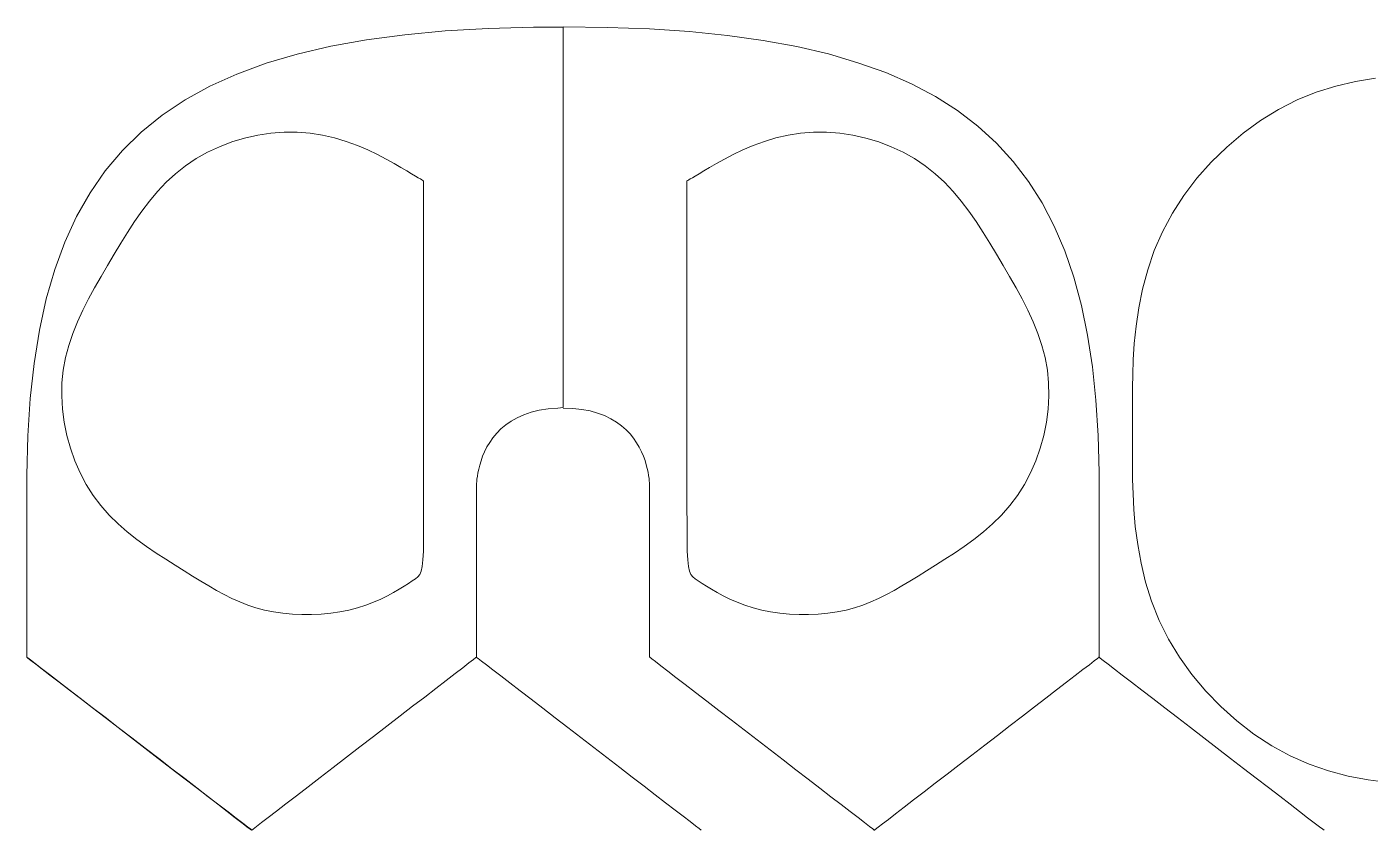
# Model space of a CAD drawing. Header units: millimetres. Extents: x -413 to -167, y -330 to -180.
# Drawn here: x -299.3 to -239.6, y -215.8 to -180.1 of the extents above; entities that cross this region are included whole.
import ezdxf

# ---------------------------------------------------------------- set-up
doc = ezdxf.new("R2010")
doc.units = ezdxf.units.MM
doc.layers.add('CUT', color=7, linetype='CONTINUOUS')
doc.layers.add('ENGRAVE', color=7, linetype='CONTINUOUS')

msp = doc.modelspace()

# ---------------------------------------------------------------- linework, layer by layer
at = {"layer": 'CUT', "color": 7, "linetype": 'CONTINUOUS', "lineweight": 0}
for p, q in [((-284.23, -180.703), (-282.535, -180.476)), ((-282.535, -180.476), (-280.734, -180.307)), ((-280.734, -180.307), (-278.826, -180.194)), ((-278.826, -180.194), (-276.807, -180.135)), ((-276.807, -180.135), (-275.489, -180.137)), ((-273.513, -180.148), (-275.489, -180.125)), ((-275.489, -180.137), (-275.489, -180.275)), ((-275.489, -180.275), (-275.489, -180.559)), ((-271.637, -180.219), (-273.513, -180.148)), ((-269.858, -180.338), (-271.637, -180.219)), ((-268.175, -180.507), (-269.858, -180.338)), ((-287.313, -181.336), (-285.822, -180.989)), ((-285.822, -180.989), (-284.23, -180.703)), ((-275.489, -180.559), (-275.489, -180.977)), ((-275.489, -180.977), (-275.489, -181.514)), ((-266.586, -180.728), (-268.175, -180.507)), ((-265.09, -181.002), (-266.586, -180.728)), ((-263.683, -181.331), (-265.09, -181.002)), ((-288.704, -181.746), (-287.313, -181.336)), ((-275.489, -181.514), (-275.489, -182.157)), ((-262.365, -181.717), (-263.683, -181.331)), ((-291.199, -182.763), (-289.999, -182.221)), ((-289.999, -182.221), (-288.704, -181.746)), ((-275.489, -182.157), (-275.489, -182.895)), ((-261.133, -182.159), (-262.365, -181.717)), ((-259.986, -182.661), (-261.133, -182.159)), ((-292.307, -183.373), (-291.199, -182.763)), ((-258.921, -183.224), (-259.986, -182.661)), ((-241.107, -182.764), (-241.972, -183.035)), ((-240.227, -182.557), (-241.107, -182.764)), ((-239.334, -182.404), (-240.227, -182.557)), ((-293.325, -184.053), (-292.307, -183.373)), ((-275.489, -182.895), (-275.489, -183.712)), ((-257.938, -183.849), (-258.921, -183.224)), ((-242.821, -183.377), (-243.649, -183.797)), ((-241.972, -183.035), (-242.821, -183.377)), ((-294.254, -184.804), (-293.325, -184.053)), ((-275.489, -183.712), (-275.489, -184.596)), ((-257.034, -184.537), (-257.938, -183.849)), ((-243.649, -183.797), (-244.453, -184.29)), ((-275.489, -184.596), (-275.489, -185.534)), ((-256.207, -185.29), (-257.034, -184.537)), ((-244.453, -184.29), (-245.224, -184.849)), ((-295.098, -185.63), (-294.254, -184.804)), ((-245.224, -184.849), (-245.957, -185.468)), ((-295.858, -186.53), (-295.098, -185.63)), ((-275.489, -185.534), (-275.489, -186.512)), ((-255.455, -186.11), (-256.207, -185.29)), ((-245.957, -185.468), (-246.645, -186.141)), ((-254.777, -186.998), (-255.455, -186.11)), ((-246.645, -186.141), (-247.281, -186.86)), ((-296.537, -187.508), (-295.858, -186.53)), ((-275.489, -186.512), (-275.489, -187.517)), ((-254.171, -187.956), (-254.777, -186.998)), ((-247.281, -186.86), (-247.86, -187.62)), ((-297.136, -188.564), (-296.537, -187.508)), ((-275.489, -187.517), (-275.489, -188.537)), ((-247.86, -187.62), (-248.374, -188.414)), ((-253.634, -188.985), (-254.171, -187.956)), ((-297.659, -189.701), (-297.136, -188.564)), ((-275.489, -188.537), (-275.489, -189.557)), ((-248.374, -188.414), (-248.817, -189.236)), ((-253.166, -190.086), (-253.634, -188.985)), ((-248.817, -189.236), (-249.184, -190.078)), ((-298.106, -190.921), (-297.659, -189.701)), ((-275.489, -189.557), (-275.489, -190.565)), ((-275.489, -190.565), (-275.489, -191.548)), ((-252.763, -191.261), (-253.166, -190.086)), ((-249.184, -190.078), (-249.476, -190.931)), ((-298.481, -192.224), (-298.106, -190.921)), ((-249.476, -190.931), (-249.702, -191.783)), ((-275.489, -191.548), (-275.489, -192.491)), ((-252.425, -192.512), (-252.763, -191.261)), ((-249.702, -191.783), (-249.871, -192.62)), ((-298.786, -193.614), (-298.481, -192.224)), ((-275.489, -192.491), (-275.489, -193.383)), ((-252.149, -193.839), (-252.425, -192.512)), ((-249.871, -192.62), (-249.991, -193.432)), ((-299.022, -195.091), (-298.786, -193.614)), ((-275.489, -193.383), (-275.489, -194.209)), ((-249.991, -193.432), (-250.07, -194.204)), ((-275.489, -194.209), (-275.489, -194.957)), ((-251.934, -195.246), (-252.149, -193.839)), ((-250.07, -194.204), (-250.116, -194.926)), ((-299.193, -196.658), (-299.022, -195.091)), ((-275.489, -194.957), (-275.489, -195.613)), ((-251.778, -196.732), (-251.934, -195.246)), ((-250.116, -194.926), (-250.139, -195.584)), ((-275.489, -195.613), (-275.489, -196.164)), ((-250.139, -195.584), (-250.147, -196.166)), ((-275.489, -196.164), (-275.489, -196.597)), ((-275.489, -196.597), (-275.489, -196.899)), ((-250.147, -196.166), (-250.148, -196.66)), ((-299.299, -198.315), (-299.193, -196.658)), ((-276.544, -197.174), (-276.905, -197.262)), ((-276.149, -197.112), (-276.544, -197.174)), ((-275.718, -197.08), (-276.149, -197.112)), ((-275.489, -197.056), (-275.718, -197.08)), ((-275.489, -196.899), (-275.489, -197.056)), ((-275.489, -197.076), (-275.054, -197.092)), ((-275.054, -197.092), (-274.654, -197.135)), ((-274.654, -197.135), (-274.286, -197.206)), ((-274.286, -197.206), (-273.95, -197.3)), ((-251.678, -198.299), (-251.778, -196.732)), ((-250.148, -196.66), (-250.148, -197.059)), ((-250.148, -197.059), (-250.148, -197.373)), ((-278.039, -197.826), (-278.252, -198.007)), ((-277.799, -197.659), (-278.039, -197.826)), ((-277.53, -197.507), (-277.799, -197.659)), ((-277.233, -197.374), (-277.53, -197.507)), ((-276.905, -197.262), (-277.233, -197.374)), ((-273.95, -197.3), (-273.643, -197.415)), ((-273.643, -197.415), (-273.365, -197.55)), ((-273.365, -197.55), (-273.113, -197.701)), ((-273.113, -197.701), (-272.888, -197.867)), ((-250.148, -197.373), (-250.148, -197.611)), ((-250.148, -197.611), (-250.148, -197.784)), ((-250.148, -197.784), (-250.148, -197.902)), ((-299.344, -200.066), (-299.299, -198.315)), ((-278.607, -198.399), (-278.751, -198.603)), ((-278.441, -198.199), (-278.607, -198.399)), ((-278.252, -198.007), (-278.441, -198.199)), ((-272.888, -197.867), (-272.687, -198.044)), ((-272.687, -198.044), (-272.508, -198.231)), ((-272.508, -198.231), (-272.351, -198.424)), ((-272.351, -198.424), (-272.215, -198.622)), ((-251.634, -199.95), (-251.678, -198.299)), ((-250.148, -197.902), (-250.148, -197.975)), ((-250.148, -197.975), (-250.148, -198.015)), ((-250.148, -198.015), (-250.148, -198.032)), ((-250.148, -198.032), (-250.148, -198.035)), ((-250.148, -198.035), (-250.148, -198.035)), ((-250.148, -198.035), (-250.148, -198.035)), ((-250.148, -198.035), (-250.148, -198.035)), ((-250.148, -198.035), (-250.148, -198.035)), ((-250.148, -198.035), (-250.148, -198.035)), ((-250.148, -198.035), (-250.148, -198.035)), ((-250.148, -198.035), (-250.148, -198.035)), ((-250.148, -198.035), (-250.148, -198.035)), ((-250.148, -198.035), (-250.148, -198.035)), ((-250.148, -198.035), (-250.148, -198.035)), ((-250.148, -198.035), (-250.148, -198.035)), ((-250.148, -198.035), (-250.148, -198.035)), ((-250.148, -198.035), (-250.148, -198.035)), ((-250.148, -198.035), (-250.148, -198.035)), ((-250.148, -198.035), (-250.148, -198.035)), ((-250.148, -198.035), (-250.148, -198.035)), ((-250.148, -198.035), (-250.148, -198.035)), ((-250.148, -198.035), (-250.148, -198.035)), ((-250.148, -198.035), (-250.148, -198.035)), ((-250.148, -198.035), (-250.148, -198.036)), ((-250.148, -198.036), (-250.148, -198.046)), ((-250.148, -198.046), (-250.148, -198.076)), ((-250.148, -198.076), (-250.148, -198.136)), ((-250.148, -198.136), (-250.148, -198.236)), ((-250.148, -198.236), (-250.148, -198.387)), ((-250.148, -198.387), (-250.148, -198.6)), ((-278.979, -199.018), (-279.067, -199.222)), ((-278.874, -198.81), (-278.979, -199.018)), ((-278.751, -198.603), (-278.874, -198.81)), ((-272.215, -198.622), (-272.097, -198.823)), ((-272.097, -198.823), (-271.996, -199.023)), ((-271.996, -199.023), (-271.912, -199.22)), ((-250.148, -198.6), (-250.148, -198.883)), ((-250.148, -198.883), (-250.148, -199.249)), ((-279.197, -199.611), (-279.242, -199.79)), ((-279.139, -199.42), (-279.197, -199.611)), ((-279.067, -199.222), (-279.139, -199.42)), ((-271.912, -199.22), (-271.842, -199.412)), ((-271.842, -199.412), (-271.785, -199.596)), ((-271.785, -199.596), (-271.74, -199.771)), ((-250.148, -199.249), (-250.148, -199.708)), ((-299.346, -200.539), (-299.344, -200.066)), ((-279.301, -200.106), (-279.318, -200.237)), ((-279.277, -199.956), (-279.301, -200.106)), ((-279.242, -199.79), (-279.277, -199.956)), ((-271.74, -199.771), (-271.705, -199.933)), ((-271.705, -199.933), (-271.68, -200.08)), ((-271.68, -200.08), (-271.662, -200.21)), ((-271.662, -200.21), (-271.651, -200.321)), ((-251.631, -200.533), (-251.634, -199.95)), ((-250.148, -199.708), (-250.144, -200.258)), ((-299.346, -200.627), (-299.346, -200.539)), ((-299.346, -200.778), (-299.346, -200.627)), ((-299.346, -200.987), (-299.346, -200.778)), ((-279.334, -200.431), (-279.337, -200.488)), ((-279.337, -200.488), (-279.337, -200.516)), ((-279.337, -200.516), (-279.337, -200.533)), ((-279.337, -200.533), (-279.337, -200.612)), ((-279.337, -200.612), (-279.337, -200.756)), ((-279.337, -200.756), (-279.337, -200.958)), ((-279.329, -200.346), (-279.334, -200.431)), ((-279.318, -200.237), (-279.329, -200.346)), ((-271.651, -200.321), (-271.644, -200.409)), ((-271.644, -200.409), (-271.641, -200.473)), ((-271.641, -200.473), (-271.641, -200.51)), ((-271.641, -200.51), (-271.641, -200.521)), ((-271.641, -200.521), (-271.641, -200.571)), ((-271.641, -200.571), (-271.641, -200.683)), ((-271.641, -200.683), (-271.641, -200.853)), ((-251.631, -200.607), (-251.631, -200.533)), ((-251.631, -200.738), (-251.631, -200.607)), ((-251.631, -200.922), (-251.631, -200.738)), ((-250.144, -200.258), (-250.127, -200.889)), ((-299.346, -201.247), (-299.346, -200.987)), ((-299.346, -201.554), (-299.346, -201.247)), ((-279.337, -200.958), (-279.337, -201.212)), ((-279.337, -201.212), (-279.337, -201.513)), ((-271.641, -200.853), (-271.641, -201.074)), ((-271.641, -201.074), (-271.641, -201.341)), ((-271.641, -201.341), (-271.641, -201.65)), ((-251.631, -201.153), (-251.631, -200.922)), ((-251.631, -201.427), (-251.631, -201.153)), ((-250.127, -200.889), (-250.09, -201.588)), ((-299.346, -201.9), (-299.346, -201.554)), ((-299.346, -202.28), (-299.346, -201.9)), ((-279.337, -201.513), (-279.337, -201.855)), ((-279.337, -201.855), (-279.337, -202.231)), ((-271.641, -201.65), (-271.641, -201.993)), ((-271.641, -201.993), (-271.641, -202.367)), ((-251.631, -201.739), (-251.631, -201.427)), ((-251.631, -202.083), (-251.631, -201.739)), ((-250.09, -201.588), (-250.025, -202.343)), ((-299.346, -202.688), (-299.346, -202.28)), ((-279.337, -202.231), (-279.337, -202.636)), ((-271.641, -202.367), (-271.641, -202.766)), ((-251.631, -202.455), (-251.631, -202.083)), ((-251.631, -202.85), (-251.631, -202.455)), ((-250.025, -202.343), (-249.921, -203.142)), ((-299.346, -203.118), (-299.346, -202.688)), ((-299.346, -203.564), (-299.346, -203.118)), ((-279.337, -202.636), (-279.337, -203.063)), ((-279.337, -203.063), (-279.337, -203.507)), ((-271.641, -202.766), (-271.641, -203.185)), ((-271.641, -203.185), (-271.641, -203.617)), ((-251.631, -203.262), (-251.631, -202.85)), ((-249.921, -203.142), (-249.772, -203.971)), ((-299.346, -204.02), (-299.346, -203.564)), ((-279.337, -203.507), (-279.337, -203.962)), ((-271.641, -203.617), (-271.641, -204.058)), ((-251.631, -203.686), (-251.631, -203.262)), ((-251.631, -204.119), (-251.631, -203.686)), ((-299.346, -204.48), (-299.346, -204.02)), ((-279.337, -203.962), (-279.337, -204.422)), ((-271.641, -204.058), (-271.641, -204.503)), ((-251.631, -204.553), (-251.631, -204.119)), ((-249.772, -203.971), (-249.568, -204.819)), ((-299.346, -204.938), (-299.346, -204.48)), ((-299.346, -205.388), (-299.346, -204.938)), ((-279.337, -204.422), (-279.337, -204.881)), ((-279.337, -204.881), (-279.337, -205.333)), ((-271.641, -204.503), (-271.641, -204.945)), ((-271.641, -204.945), (-271.641, -205.38)), ((-251.631, -204.985), (-251.631, -204.553)), ((-251.631, -205.41), (-251.631, -204.985)), ((-249.568, -204.819), (-249.302, -205.673)), ((-299.346, -205.825), (-299.346, -205.388)), ((-279.337, -205.333), (-279.337, -205.771)), ((-271.641, -205.38), (-271.641, -205.802)), ((-251.631, -205.822), (-251.631, -205.41)), ((-299.346, -206.242), (-299.346, -205.825)), ((-279.337, -205.771), (-279.337, -206.191)), ((-279.337, -206.191), (-279.337, -206.585)), ((-271.641, -205.802), (-271.641, -206.207)), ((-251.631, -206.217), (-251.631, -205.822)), ((-249.302, -205.673), (-248.964, -206.521)), ((-299.346, -206.633), (-299.346, -206.242)), ((-299.346, -206.992), (-299.346, -206.633)), ((-279.337, -206.585), (-279.337, -206.949)), ((-271.641, -206.207), (-271.641, -206.587)), ((-271.641, -206.587), (-271.641, -206.939)), ((-251.631, -206.589), (-251.631, -206.217)), ((-251.631, -206.933), (-251.631, -206.589)), ((-248.964, -206.521), (-248.549, -207.351)), ((-299.346, -207.314), (-299.346, -206.992)), ((-299.346, -207.593), (-299.346, -207.314)), ((-279.337, -206.949), (-279.337, -207.276)), ((-279.337, -207.276), (-279.337, -207.561)), ((-271.641, -206.939), (-271.641, -207.257)), ((-271.641, -207.257), (-271.641, -207.535)), ((-251.631, -207.245), (-251.631, -206.933)), ((-251.631, -207.519), (-251.631, -207.245)), ((-248.549, -207.351), (-248.06, -208.156)), ((-299.346, -207.822), (-299.346, -207.593)), ((-299.346, -207.995), (-299.346, -207.822)), ((-299.346, -208.108), (-299.346, -207.995)), ((-279.337, -207.561), (-279.337, -207.796)), ((-279.337, -207.796), (-279.337, -207.977)), ((-279.337, -207.977), (-279.337, -208.097)), ((-271.641, -207.535), (-271.641, -207.768)), ((-271.641, -207.768), (-271.641, -207.951)), ((-271.641, -207.951), (-271.641, -208.078)), ((-251.631, -207.75), (-251.631, -207.519)), ((-251.631, -207.934), (-251.631, -207.75)), ((-251.631, -208.065), (-251.631, -207.934)), ((-299.347, -208.163), (-299.301, -208.198)), ((-299.346, -208.152), (-299.346, -208.108)), ((-299.31, -208.181), (-299.346, -208.152)), ((-299.184, -208.278), (-299.31, -208.181)), ((-299.301, -208.198), (-299.168, -208.301)), ((-298.976, -208.438), (-299.184, -208.278)), ((-299.168, -208.301), (-298.954, -208.465)), ((-298.693, -208.655), (-298.976, -208.438)), ((-298.954, -208.465), (-298.669, -208.684)), ((-279.677, -208.414), (-279.95, -208.625)), ((-279.479, -208.262), (-279.677, -208.414)), ((-279.364, -208.174), (-279.479, -208.262)), ((-279.337, -208.151), (-279.364, -208.174)), ((-279.338, -208.145), (-279.338, -208.144)), ((-279.338, -208.144), (-279.338, -208.144)), ((-279.338, -208.144), (-279.338, -208.144)), ((-279.338, -208.144), (-279.338, -208.144)), ((-279.338, -208.146), (-279.338, -208.145)), ((-279.338, -208.147), (-279.338, -208.146)), ((-279.338, -208.146), (-279.338, -208.146)), ((-279.337, -208.148), (-279.338, -208.147)), ((-279.337, -208.097), (-279.337, -208.151)), ((-279.337, -208.149), (-279.337, -208.148)), ((-279.337, -208.15), (-279.337, -208.149)), ((-279.337, -208.151), (-279.337, -208.15)), ((-279.337, -208.152), (-279.337, -208.151)), ((-279.337, -208.153), (-279.337, -208.152)), ((-279.337, -208.155), (-279.337, -208.153)), ((-279.337, -208.156), (-279.337, -208.155)), ((-279.337, -208.157), (-279.337, -208.156)), ((-279.337, -208.158), (-279.337, -208.157)), ((-279.337, -208.159), (-279.337, -208.158)), ((-279.337, -208.16), (-279.337, -208.159)), ((-279.337, -208.161), (-279.337, -208.16)), ((-279.337, -208.162), (-279.337, -208.161)), ((-279.337, -208.161), (-279.337, -208.161)), ((-279.337, -208.163), (-279.337, -208.162)), ((-279.337, -208.162), (-279.337, -208.162)), ((-279.334, -208.165), (-279.337, -208.163)), ((-279.337, -208.163), (-279.337, -208.163)), ((-279.269, -208.216), (-279.334, -208.165)), ((-279.121, -208.329), (-279.269, -208.216)), ((-278.899, -208.5), (-279.121, -208.329)), ((-278.609, -208.723), (-278.899, -208.5)), ((-271.641, -208.078), (-271.641, -208.144)), ((-271.641, -208.144), (-271.629, -208.162)), ((-271.629, -208.162), (-271.543, -208.228)), ((-271.543, -208.228), (-271.376, -208.357)), ((-271.376, -208.357), (-271.136, -208.541)), ((-271.136, -208.541), (-270.831, -208.776)), ((-252.354, -208.71), (-252.071, -208.492)), ((-252.071, -208.492), (-251.853, -208.324)), ((-251.853, -208.324), (-251.705, -208.21)), ((-251.705, -208.21), (-251.636, -208.157)), ((-251.636, -208.157), (-251.631, -208.139)), ((-251.631, -208.139), (-251.631, -208.065)), ((-251.631, -208.163), (-251.585, -208.198)), ((-251.585, -208.198), (-251.452, -208.301)), ((-251.452, -208.301), (-251.239, -208.465)), ((-251.239, -208.465), (-250.954, -208.684)), ((-248.06, -208.156), (-247.505, -208.93)), ((-298.344, -208.924), (-298.693, -208.655)), ((-298.669, -208.684), (-298.319, -208.954)), ((-297.935, -209.238), (-298.344, -208.924)), ((-298.319, -208.954), (-297.912, -209.267)), ((-280.292, -208.888), (-280.693, -209.197)), ((-279.95, -208.625), (-280.292, -208.888)), ((-278.259, -208.992), (-278.609, -208.723)), ((-277.855, -209.303), (-278.259, -208.992)), ((-270.831, -208.776), (-270.466, -209.056)), ((-270.466, -209.056), (-270.05, -209.377)), ((-253.089, -209.274), (-252.696, -208.972)), ((-252.696, -208.972), (-252.354, -208.71)), ((-250.954, -208.684), (-250.604, -208.954)), ((-250.604, -208.954), (-250.197, -209.267)), ((-247.505, -208.93), (-246.89, -209.665)), ((-297.476, -209.592), (-297.935, -209.238)), ((-297.912, -209.267), (-297.456, -209.618)), ((-296.973, -209.979), (-297.476, -209.592)), ((-297.456, -209.618), (-296.957, -210.002)), ((-281.147, -209.546), (-281.645, -209.929)), ((-280.693, -209.197), (-281.147, -209.546)), ((-277.404, -209.65), (-277.855, -209.303)), ((-276.914, -210.027), (-277.404, -209.65)), ((-270.05, -209.377), (-269.589, -209.731)), ((-269.589, -209.731), (-269.09, -210.115)), ((-254.003, -209.977), (-253.526, -209.611)), ((-253.526, -209.611), (-253.089, -209.274)), ((-250.197, -209.267), (-249.74, -209.618)), ((-249.74, -209.618), (-249.241, -210.002)), ((-246.89, -209.665), (-246.22, -210.356)), ((-296.434, -210.393), (-296.973, -209.979)), ((-296.957, -210.002), (-296.424, -210.412)), ((-282.18, -210.34), (-282.743, -210.773)), ((-281.645, -209.929), (-282.18, -210.34)), ((-276.391, -210.429), (-276.914, -210.027)), ((-269.09, -210.115), (-268.56, -210.523)), ((-255.044, -210.778), (-254.51, -210.368)), ((-254.51, -210.368), (-254.003, -209.977)), ((-249.241, -210.002), (-248.708, -210.412)), ((-246.22, -210.356), (-245.504, -210.996)), ((-295.868, -210.829), (-296.434, -210.393)), ((-296.424, -210.412), (-295.863, -210.843)), ((-295.281, -211.28), (-295.868, -210.829)), ((-295.863, -210.843), (-295.284, -211.289)), ((-282.743, -210.773), (-283.327, -211.223)), ((-275.843, -210.851), (-276.391, -210.429)), ((-275.277, -211.287), (-275.843, -210.851)), ((-268.56, -210.523), (-268.007, -210.948)), ((-268.007, -210.948), (-267.437, -211.387)), ((-255.595, -211.203), (-255.044, -210.778)), ((-248.708, -210.412), (-248.148, -210.843)), ((-248.148, -210.843), (-247.568, -211.289)), ((-295.284, -211.289), (-294.692, -211.744)), ((-294.683, -211.74), (-295.281, -211.28)), ((-283.327, -211.223), (-283.925, -211.682)), ((-274.699, -211.731), (-275.277, -211.287)), ((-267.437, -211.387), (-266.857, -211.833)), ((-256.159, -211.636), (-255.595, -211.203)), ((-247.568, -211.289), (-246.977, -211.744)), ((-245.504, -210.996), (-244.746, -211.578)), ((-244.746, -211.578), (-243.954, -212.097)), ((-294.692, -211.744), (-294.096, -212.202)), ((-294.08, -212.204), (-294.683, -211.74)), ((-284.528, -212.146), (-285.128, -212.608)), ((-283.925, -211.682), (-284.528, -212.146)), ((-274.116, -212.179), (-274.699, -211.731)), ((-273.536, -212.625), (-274.116, -212.179)), ((-266.857, -211.833), (-266.274, -212.281)), ((-257.297, -212.511), (-256.728, -212.074)), ((-256.728, -212.074), (-256.159, -211.636)), ((-246.977, -211.744), (-246.381, -212.202)), ((-243.954, -212.097), (-243.134, -212.545)), ((-294.096, -212.202), (-293.503, -212.658)), ((-293.48, -212.665), (-294.08, -212.204)), ((-293.503, -212.658), (-292.921, -213.106)), ((-292.892, -213.118), (-293.48, -212.665)), ((-285.128, -212.608), (-285.718, -213.062)), ((-272.966, -213.064), (-273.536, -212.625)), ((-266.274, -212.281), (-265.696, -212.726)), ((-265.696, -212.726), (-265.13, -213.162)), ((-257.857, -212.942), (-257.297, -212.511)), ((-246.381, -212.202), (-245.788, -212.658)), ((-245.788, -212.658), (-245.206, -213.106)), ((-243.134, -212.545), (-242.292, -212.916)), ((-292.921, -213.106), (-292.357, -213.54)), ((-292.323, -213.556), (-292.892, -213.118)), ((-285.718, -213.062), (-286.29, -213.502)), ((-272.413, -213.49), (-272.966, -213.064)), ((-265.13, -213.162), (-264.582, -213.583)), ((-258.929, -213.767), (-258.403, -213.363)), ((-258.403, -213.363), (-257.857, -212.942)), ((-245.206, -213.106), (-244.642, -213.54)), ((-242.292, -212.916), (-241.433, -213.213)), ((-241.433, -213.213), (-240.559, -213.443)), ((-292.357, -213.54), (-291.819, -213.954)), ((-291.78, -213.973), (-292.323, -213.556)), ((-291.819, -213.954), (-291.314, -214.342)), ((-286.836, -213.922), (-287.349, -214.317)), ((-286.29, -213.502), (-286.836, -213.922)), ((-271.883, -213.897), (-272.413, -213.49)), ((-271.384, -214.281), (-271.883, -213.897)), ((-264.582, -213.583), (-264.059, -213.986)), ((-259.427, -214.15), (-258.929, -213.767)), ((-244.642, -213.54), (-244.104, -213.954)), ((-244.104, -213.954), (-243.599, -214.342)), ((-240.559, -213.443), (-239.67, -213.615)), ((-239.67, -213.615), (-238.77, -213.738)), ((-291.272, -214.364), (-291.78, -213.973)), ((-291.314, -214.342), (-290.85, -214.7)), ((-290.807, -214.722), (-291.272, -214.364)), ((-287.349, -214.317), (-287.82, -214.679)), ((-270.923, -214.636), (-271.384, -214.281)), ((-264.059, -213.986), (-263.569, -214.363)), ((-263.569, -214.363), (-263.118, -214.709)), ((-260.314, -214.833), (-259.891, -214.507)), ((-259.891, -214.507), (-259.427, -214.15)), ((-243.599, -214.342), (-243.135, -214.7)), ((-290.85, -214.7), (-290.434, -215.019)), ((-290.391, -215.041), (-290.807, -214.722)), ((-290.434, -215.019), (-290.074, -215.296)), ((-290.034, -215.316), (-290.391, -215.041)), ((-288.242, -215.004), (-288.607, -215.285)), ((-287.82, -214.679), (-288.242, -215.004)), ((-270.507, -214.956), (-270.923, -214.636)), ((-270.142, -215.236), (-270.507, -214.956)), ((-263.118, -214.709), (-262.714, -215.02)), ((-262.714, -215.02), (-262.364, -215.29)), ((-261.014, -215.371), (-260.691, -215.122)), ((-260.691, -215.122), (-260.314, -214.833)), ((-243.135, -214.7), (-242.719, -215.019)), ((-242.719, -215.019), (-242.359, -215.296)), ((-290.074, -215.296), (-289.778, -215.524)), ((-289.743, -215.541), (-290.034, -215.316)), ((-289.778, -215.524), (-289.552, -215.698)), ((-289.525, -215.708), (-289.743, -215.541)), ((-289.552, -215.698), (-289.405, -215.811)), ((-289.388, -215.813), (-289.525, -215.708)), ((-289.135, -215.69), (-289.282, -215.804)), ((-288.907, -215.515), (-289.135, -215.69)), ((-288.607, -215.285), (-288.907, -215.515)), ((-269.837, -215.471), (-270.142, -215.236)), ((-269.597, -215.656), (-269.837, -215.471)), ((-269.43, -215.784), (-269.597, -215.656)), ((-262.364, -215.29), (-262.074, -215.512)), ((-262.074, -215.512), (-261.852, -215.683)), ((-261.852, -215.683), (-261.704, -215.797)), ((-261.594, -215.817), (-261.472, -215.723)), ((-261.472, -215.723), (-261.276, -215.572)), ((-261.276, -215.572), (-261.014, -215.371)), ((-242.359, -215.296), (-242.062, -215.524)), ((-242.062, -215.524), (-241.837, -215.698)), ((-241.837, -215.698), (-241.689, -215.811)), ((-289.405, -215.811), (-289.344, -215.858)), ((-289.341, -215.849), (-289.388, -215.813)), ((-289.34, -215.849), (-289.341, -215.849)), ((-289.282, -215.804), (-289.34, -215.849)), ((-269.344, -215.851), (-269.43, -215.784)), ((-261.704, -215.797), (-261.639, -215.847)), ((-261.639, -215.847), (-261.636, -215.849)), ((-261.636, -215.849), (-261.594, -215.817)), ((-241.689, -215.811), (-241.628, -215.858))]:
    msp.add_line(p, q, dxfattribs=at)
at = {"layer": 'CUT', "color": 5}
msp.add_line((-251.631, -208.163), (-251.631, -208.144), dxfattribs=at)
at = {"layer": 'ENGRAVE', "color": 7, "linetype": 'CONTINUOUS', "lineweight": 0}
for p, q in [((-290.226, -185.244), (-290.78, -185.454)), ((-289.656, -185.073), (-290.226, -185.244)), ((-289.076, -184.943), (-289.656, -185.073)), ((-288.49, -184.854), (-289.076, -184.943)), ((-287.903, -184.807), (-288.49, -184.854)), ((-287.321, -184.805), (-287.903, -184.807)), ((-286.748, -184.848), (-287.321, -184.805)), ((-286.19, -184.936), (-286.748, -184.848)), ((-285.651, -185.063), (-286.19, -184.936)), ((-285.134, -185.221), (-285.651, -185.063)), ((-284.642, -185.402), (-285.134, -185.221)), ((-267.023, -185.402), (-266.532, -185.221)), ((-266.532, -185.221), (-266.014, -185.063)), ((-266.014, -185.063), (-265.475, -184.936)), ((-265.475, -184.936), (-264.917, -184.848)), ((-264.917, -184.848), (-264.345, -184.805)), ((-264.345, -184.805), (-263.763, -184.807)), ((-263.763, -184.807), (-263.176, -184.854)), ((-263.176, -184.854), (-262.59, -184.943)), ((-262.59, -184.943), (-262.009, -185.073)), ((-262.009, -185.073), (-261.44, -185.244)), ((-261.44, -185.244), (-260.886, -185.454)), ((-291.312, -185.701), (-291.819, -185.984)), ((-290.78, -185.454), (-291.312, -185.701)), ((-284.18, -185.598), (-284.642, -185.402)), ((-283.752, -185.801), (-284.18, -185.598)), ((-283.359, -186.004), (-283.752, -185.801)), ((-268.306, -186.004), (-267.914, -185.801)), ((-267.914, -185.801), (-267.485, -185.598)), ((-267.485, -185.598), (-267.023, -185.402)), ((-260.886, -185.454), (-260.353, -185.701)), ((-260.353, -185.701), (-259.847, -185.984)), ((-292.294, -186.303), (-292.736, -186.654)), ((-291.819, -185.984), (-292.294, -186.303)), ((-283.008, -186.199), (-283.359, -186.004)), ((-282.7, -186.378), (-283.008, -186.199)), ((-282.44, -186.532), (-282.7, -186.378)), ((-269.226, -186.532), (-268.966, -186.378)), ((-268.966, -186.378), (-268.658, -186.199)), ((-268.658, -186.199), (-268.306, -186.004)), ((-259.847, -185.984), (-259.372, -186.303)), ((-259.372, -186.303), (-258.93, -186.654)), ((-293.146, -187.035), (-293.53, -187.442)), ((-292.736, -186.654), (-293.146, -187.035)), ((-282.228, -186.658), (-282.44, -186.532)), ((-282.061, -186.758), (-282.228, -186.658)), ((-281.933, -186.834), (-282.061, -186.758)), ((-281.838, -186.89), (-281.933, -186.834)), ((-281.773, -186.93), (-281.838, -186.89)), ((-281.73, -186.955), (-281.773, -186.93)), ((-281.706, -186.969), (-281.73, -186.955)), ((-281.695, -186.976), (-281.706, -186.969)), ((-281.692, -186.977), (-281.695, -186.976)), ((-281.692, -186.978), (-281.692, -186.977)), ((-281.692, -186.987), (-281.692, -186.978)), ((-281.692, -187.024), (-281.692, -186.987)), ((-281.692, -187.107), (-281.692, -187.024)), ((-269.974, -186.978), (-269.973, -186.977)), ((-269.974, -186.987), (-269.974, -186.978)), ((-269.974, -187.024), (-269.974, -186.987)), ((-269.974, -187.107), (-269.974, -187.024)), ((-269.973, -186.977), (-269.97, -186.976)), ((-269.97, -186.976), (-269.959, -186.969)), ((-269.959, -186.969), (-269.935, -186.955)), ((-269.935, -186.955), (-269.893, -186.93)), ((-269.893, -186.93), (-269.827, -186.89)), ((-269.827, -186.89), (-269.733, -186.834)), ((-269.733, -186.834), (-269.604, -186.758)), ((-269.604, -186.758), (-269.437, -186.658)), ((-269.437, -186.658), (-269.226, -186.532)), ((-258.93, -186.654), (-258.519, -187.035)), ((-258.519, -187.035), (-258.136, -187.442)), ((-293.53, -187.442), (-293.89, -187.872)), ((-281.692, -187.255), (-281.692, -187.107)), ((-281.692, -187.486), (-281.692, -187.255)), ((-281.692, -187.819), (-281.692, -187.486)), ((-269.974, -187.255), (-269.974, -187.107)), ((-269.974, -187.486), (-269.974, -187.255)), ((-269.974, -187.819), (-269.974, -187.486)), ((-258.136, -187.442), (-257.776, -187.872)), ((-293.89, -187.872), (-294.229, -188.321)), ((-281.692, -188.274), (-281.692, -187.819)), ((-269.974, -188.274), (-269.974, -187.819)), ((-257.776, -187.872), (-257.436, -188.321)), ((-294.553, -188.786), (-294.864, -189.264)), ((-294.229, -188.321), (-294.553, -188.786)), ((-281.692, -188.868), (-281.692, -188.274)), ((-281.692, -189.621), (-281.692, -188.868)), ((-269.974, -188.868), (-269.974, -188.274)), ((-269.974, -189.621), (-269.974, -188.868)), ((-257.436, -188.321), (-257.113, -188.786)), ((-257.113, -188.786), (-256.802, -189.264)), ((-294.864, -189.264), (-295.165, -189.75)), ((-256.802, -189.264), (-256.5, -189.75)), ((-295.165, -189.75), (-295.461, -190.241)), ((-281.692, -190.547), (-281.692, -189.621)), ((-269.974, -190.547), (-269.974, -189.621)), ((-256.5, -189.75), (-256.204, -190.241)), ((-295.461, -190.241), (-295.755, -190.734)), ((-281.692, -191.631), (-281.692, -190.547)), ((-269.974, -191.631), (-269.974, -190.547)), ((-256.204, -190.241), (-255.91, -190.734)), ((-296.047, -191.229), (-296.331, -191.725)), ((-295.755, -190.734), (-296.047, -191.229)), ((-255.91, -190.734), (-255.619, -191.229)), ((-255.619, -191.229), (-255.334, -191.725)), ((-296.331, -191.725), (-296.604, -192.225)), ((-281.692, -192.834), (-281.692, -191.631)), ((-269.974, -192.834), (-269.974, -191.631)), ((-255.334, -191.725), (-255.061, -192.225)), ((-296.604, -192.225), (-296.86, -192.731)), ((-255.061, -192.225), (-254.805, -192.731)), ((-296.86, -192.731), (-297.095, -193.243)), ((-281.692, -194.119), (-281.692, -192.834)), ((-269.974, -194.119), (-269.974, -192.834)), ((-254.805, -192.731), (-254.57, -193.243)), ((-297.095, -193.243), (-297.304, -193.763)), ((-254.57, -193.243), (-254.361, -193.763)), ((-297.304, -193.763), (-297.482, -194.294)), ((-281.692, -195.448), (-281.692, -194.119)), ((-269.974, -195.448), (-269.974, -194.119)), ((-254.361, -193.763), (-254.183, -194.294)), ((-297.625, -194.835), (-297.727, -195.39)), ((-297.482, -194.294), (-297.625, -194.835)), ((-254.183, -194.294), (-254.041, -194.835)), ((-254.041, -194.835), (-253.939, -195.39)), ((-297.727, -195.39), (-297.784, -195.958)), ((-253.939, -195.39), (-253.882, -195.958)), ((-297.784, -195.958), (-297.795, -196.538)), ((-281.692, -196.785), (-281.692, -195.448)), ((-269.974, -196.785), (-269.974, -195.448)), ((-253.882, -195.958), (-253.87, -196.538)), ((-297.795, -196.538), (-297.762, -197.124)), ((-253.87, -196.538), (-253.904, -197.124)), ((-297.762, -197.124), (-297.686, -197.711)), ((-281.692, -198.092), (-281.692, -196.785)), ((-269.974, -198.092), (-269.974, -196.785)), ((-253.904, -197.124), (-253.98, -197.711)), ((-297.686, -197.711), (-297.568, -198.293)), ((-253.98, -197.711), (-254.098, -198.293)), ((-297.568, -198.293), (-297.409, -198.867)), ((-281.692, -199.331), (-281.692, -198.092)), ((-269.974, -199.331), (-269.974, -198.092)), ((-254.098, -198.293), (-254.256, -198.867)), ((-297.409, -198.867), (-297.211, -199.426)), ((-254.256, -198.867), (-254.454, -199.426)), ((-297.211, -199.426), (-296.976, -199.966)), ((-281.692, -200.464), (-281.692, -199.331)), ((-269.974, -200.464), (-269.974, -199.331)), ((-254.454, -199.426), (-254.69, -199.966)), ((-296.976, -199.966), (-296.703, -200.481)), ((-254.69, -199.966), (-254.962, -200.481)), ((-296.703, -200.481), (-296.396, -200.966)), ((-281.692, -201.455), (-281.692, -200.464)), ((-269.974, -201.455), (-269.974, -200.464)), ((-254.962, -200.481), (-255.27, -200.966)), ((-296.396, -200.966), (-296.054, -201.418)), ((-296.054, -201.418), (-295.684, -201.837)), ((-255.611, -201.418), (-255.981, -201.837)), ((-255.27, -200.966), (-255.611, -201.418)), ((-295.684, -201.837), (-295.291, -202.225)), ((-281.692, -202.274), (-281.692, -201.455)), ((-269.973, -202.274), (-269.974, -201.455)), ((-255.981, -201.837), (-256.375, -202.225)), ((-295.291, -202.225), (-294.88, -202.585)), ((-294.88, -202.585), (-294.457, -202.921)), ((-281.696, -202.929), (-281.692, -202.274)), ((-269.97, -202.929), (-269.973, -202.274)), ((-256.786, -202.585), (-257.209, -202.921)), ((-256.375, -202.225), (-256.786, -202.585)), ((-294.457, -202.921), (-294.027, -203.234)), ((-281.705, -203.441), (-281.696, -202.929)), ((-269.961, -203.441), (-269.97, -202.929)), ((-257.209, -202.921), (-257.639, -203.234)), ((-294.027, -203.234), (-293.596, -203.527)), ((-293.596, -203.527), (-293.17, -203.802)), ((-293.17, -203.802), (-292.754, -204.063)), ((-281.723, -203.831), (-281.705, -203.441)), ((-269.942, -203.831), (-269.961, -203.441)), ((-258.496, -203.802), (-258.912, -204.063)), ((-258.069, -203.527), (-258.496, -203.802)), ((-257.639, -203.234), (-258.069, -203.527)), ((-292.754, -204.063), (-292.353, -204.311)), ((-292.353, -204.311), (-291.971, -204.549)), ((-281.863, -204.475), (-281.799, -204.328)), ((-281.799, -204.328), (-281.753, -204.12)), ((-281.753, -204.12), (-281.723, -203.831)), ((-269.912, -204.12), (-269.942, -203.831)), ((-269.867, -204.328), (-269.912, -204.12)), ((-269.803, -204.475), (-269.867, -204.328)), ((-259.312, -204.311), (-259.694, -204.549)), ((-258.912, -204.063), (-259.312, -204.311)), ((-291.971, -204.549), (-291.605, -204.775)), ((-291.605, -204.775), (-291.251, -204.99)), ((-291.251, -204.99), (-290.905, -205.191)), ((-282.78, -205.138), (-282.557, -205.002)), ((-282.557, -205.002), (-282.362, -204.877)), ((-282.362, -204.877), (-282.195, -204.767)), ((-282.195, -204.767), (-282.058, -204.675)), ((-282.058, -204.675), (-281.948, -204.584)), ((-281.948, -204.584), (-281.863, -204.475)), ((-269.718, -204.584), (-269.803, -204.475)), ((-269.608, -204.675), (-269.718, -204.584)), ((-269.471, -204.767), (-269.608, -204.675)), ((-269.304, -204.877), (-269.471, -204.767)), ((-269.108, -205.002), (-269.304, -204.877)), ((-268.885, -205.138), (-269.108, -205.002)), ((-260.415, -204.99), (-260.761, -205.191)), ((-260.06, -204.775), (-260.415, -204.99)), ((-259.694, -204.549), (-260.06, -204.775)), ((-290.905, -205.191), (-290.562, -205.377)), ((-290.562, -205.377), (-290.219, -205.548)), ((-290.219, -205.548), (-289.873, -205.703)), ((-283.925, -205.713), (-283.603, -205.573)), ((-283.603, -205.573), (-283.305, -205.428)), ((-283.305, -205.428), (-283.03, -205.281)), ((-283.03, -205.281), (-282.78, -205.138)), ((-268.636, -205.281), (-268.885, -205.138)), ((-268.361, -205.428), (-268.636, -205.281)), ((-268.062, -205.573), (-268.361, -205.428)), ((-267.741, -205.713), (-268.062, -205.573)), ((-261.446, -205.548), (-261.793, -205.703)), ((-261.104, -205.377), (-261.446, -205.548)), ((-260.761, -205.191), (-261.104, -205.377)), ((-289.873, -205.703), (-289.518, -205.841)), ((-289.518, -205.841), (-289.151, -205.96)), ((-289.151, -205.96), (-288.768, -206.06)), ((-288.768, -206.06), (-288.368, -206.14)), ((-288.368, -206.14), (-287.956, -206.2)), ((-287.956, -206.2), (-287.534, -206.24)), ((-286.248, -206.24), (-285.826, -206.2)), ((-285.826, -206.2), (-285.414, -206.14)), ((-285.414, -206.14), (-285.014, -206.06)), ((-285.014, -206.06), (-284.631, -205.96)), ((-284.631, -205.96), (-284.268, -205.843)), ((-284.268, -205.843), (-283.925, -205.713)), ((-267.398, -205.843), (-267.741, -205.713)), ((-267.034, -205.96), (-267.398, -205.843)), ((-266.651, -206.06), (-267.034, -205.96)), ((-266.252, -206.14), (-266.651, -206.06)), ((-265.839, -206.2), (-266.252, -206.14)), ((-265.417, -206.24), (-265.839, -206.2)), ((-263.71, -206.2), (-264.132, -206.24)), ((-263.297, -206.14), (-263.71, -206.2)), ((-262.898, -206.06), (-263.297, -206.14)), ((-262.515, -205.96), (-262.898, -206.06)), ((-262.148, -205.841), (-262.515, -205.96)), ((-261.793, -205.703), (-262.148, -205.841)), ((-287.534, -206.24), (-287.106, -206.26)), ((-287.106, -206.26), (-286.676, -206.26)), ((-286.676, -206.26), (-286.248, -206.24)), ((-264.989, -206.26), (-265.417, -206.24)), ((-264.56, -206.26), (-264.989, -206.26)), ((-264.132, -206.24), (-264.56, -206.26))]:
    msp.add_line(p, q, dxfattribs=at)

doc.saveas('drawing.dxf')
